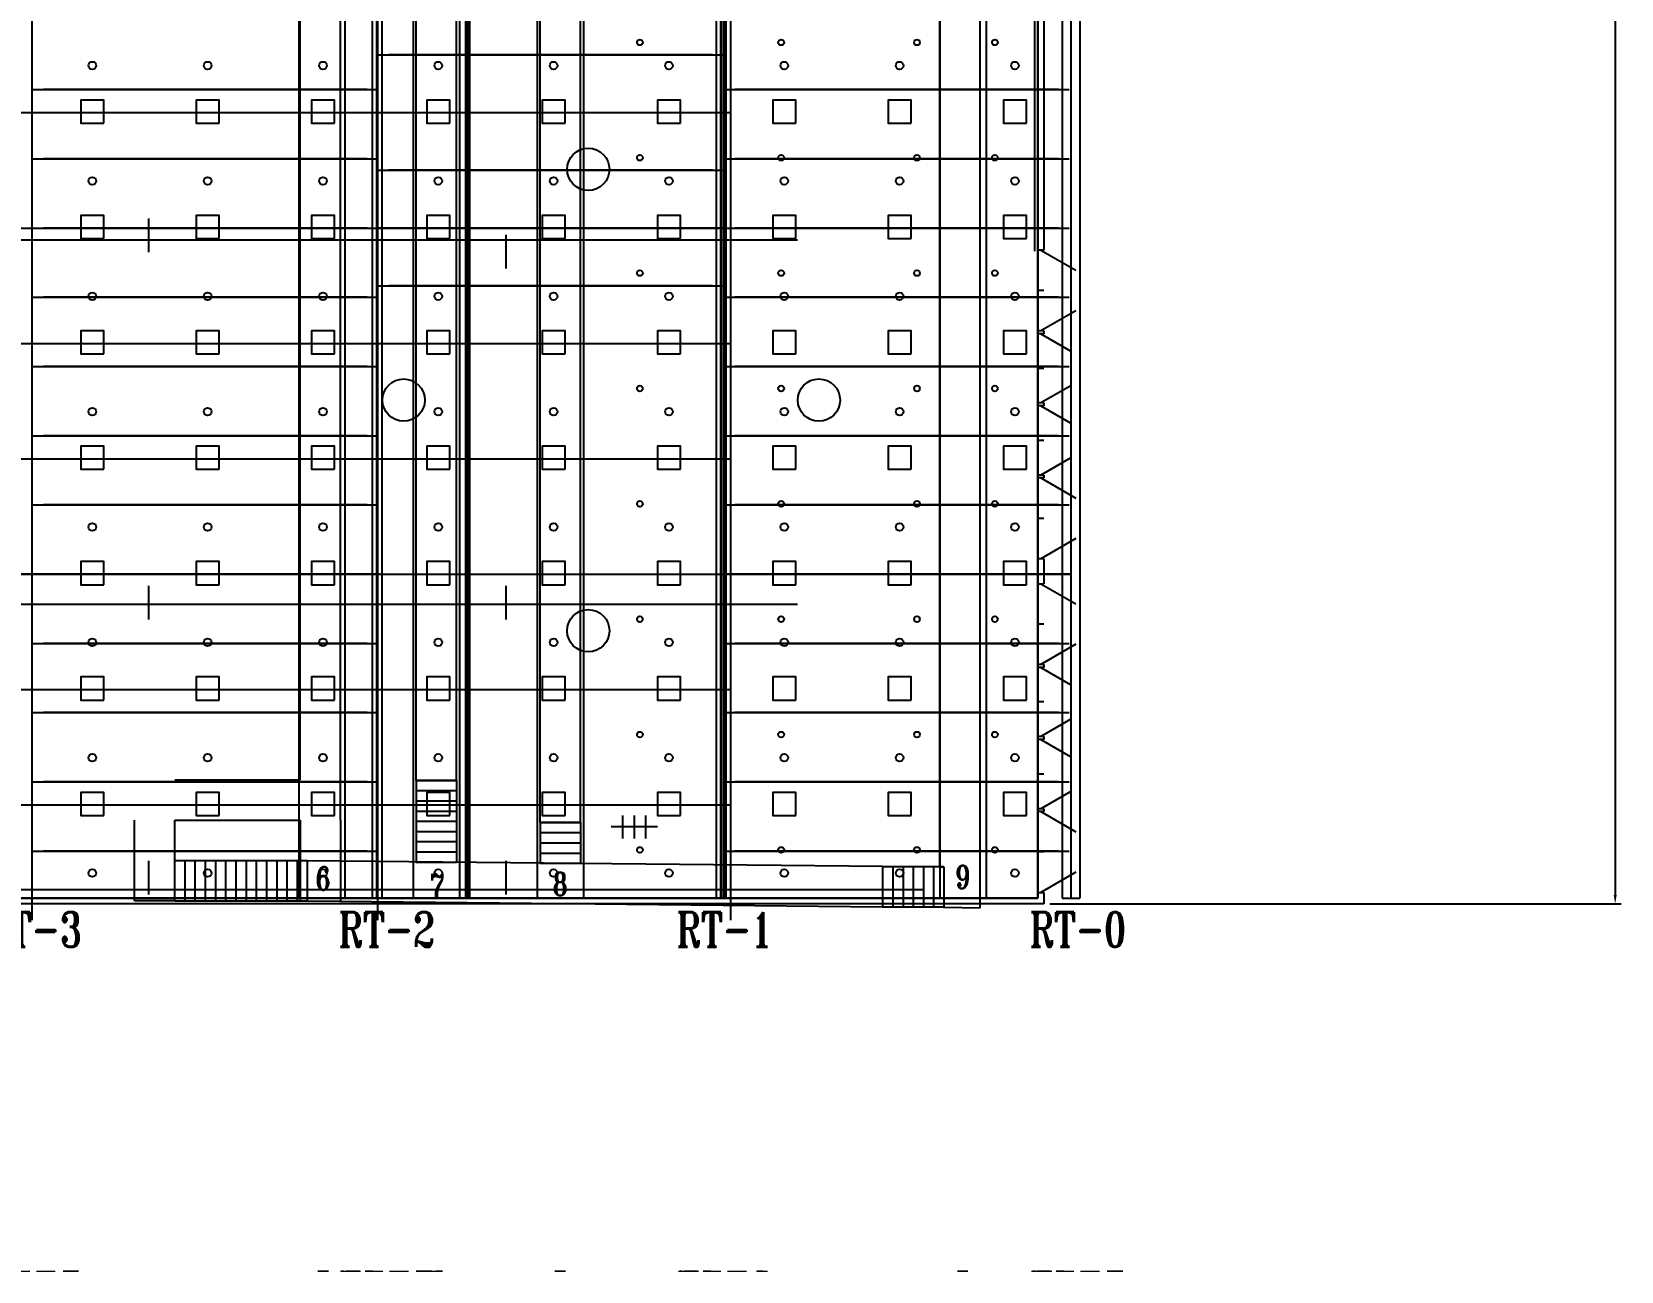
# Model space of a CAD drawing. Extents: x 1373 to 6011, y 746 to 4300.
# Drawn here: x 3821 to 5475, y 820 to 2109 of the extents above; entities that cross this region are included whole.
import ezdxf

# ---------------------------------------------------------------- set-up
doc = ezdxf.new("R2010")
doc.units = 0
doc.header["$LTSCALE"] = 192
doc.header["$MEASUREMENT"] = 0
doc.layers.get('0').update_dxf_attribs({"linetype": 'CONTINUOUS'})
for name, color, linetype in [('BEAMS', 3, 'CONTINUOUS'), ('CATWALK', 4, 'CONTINUOUS'), ('CEILING', 4, 'CONTINUOUS'), ('DIMENSIONS', 7, 'CONTINUOUS'), ('ELECTTRACKS', 6, 'CONTINUOUS'), ('FIXT-DWNLITE', 6, 'CONTINUOUS'), ('FIXT-HID', 5, 'CONTINUOUS'), ('FIXT-SPRINKLER', 4, 'CONTINUOUS'), ('FIXT-TRACK', 7, 'CONTINUOUS'), ('FIXT-VENT', 4, 'CONTINUOUS'), ('VENU-CW', 8, 'CONTINUOUS'), ('VENU-JOIST', 6, 'CONTINUOUS'), ('VENU-TEXT', 7, 'CONTINUOUS'), ('VENU-TRUSS', 2, 'CONTINUOUS'), ('VENU-TRUSS_P-POINTS', 9, 'CONTINUOUS')]:
    doc.layers.add(name, color=color, linetype=linetype)
doc.styles.add('ROMANT', font='romant', dxfattribs={"width": 0.75})

# ---------------------------------------------------------------- blocks, each defined once
blk = doc.blocks.new('JOIST')
at = {"layer": 'VENU-JOIST'}
for p, q in [((0.5, 0), (359.5, 0)), ((35.8, 0, -24), (324.2, 0, -24)), ((180, 0, -24), (180, 0))]:
    blk.add_line(p, q, dxfattribs=at)
at = {"layer": 'VENU-JOIST', "extrusion": (0, -1, 0)}
for points in [[(35.8, -24), (11.7, 0)], [(59.8, 0), (35.8, -24)], [(83.8, -24), (59.8, 0)], [(107.9, 0), (83.8, -24)], [(131.9, -24), (107.9, 0)], [(156, 0), (131.9, -24)], [(180, -24), (156, 0)], [(204, 0), (180, -24)], [(228.1, -24), (204, 0)], [(252.1, 0), (228.1, -24)], [(276.2, -24), (252.1, 0)], [(300.2, 0), (276.2, -24)], [(324.2, -24), (300.2, 0)], [(348.3, 0), (324.2, -24)]]:
    blk.add_lwpolyline(points, dxfattribs=at)

msp = doc.modelspace()

# ---------------------------------------------------------------- linework, layer by layer
for p, q in [((4874.2, 3328.2), (4874.2, 1882.2)), ((4868.2, 3322.2), (4868.2, 1882.2)), ((4874.2, 1882.2), (4868.2, 1882.2)), ((4871.2, 1882.2), (4907.6, 1861.2)), ((4874.2, 1840.2), (4868.2, 1840.2)), ((4907.6, 1819.2), (4871.2, 1798.2)), ((4868.2, 1795.2), (4868.2, 1798.2)), ((4874.2, 1798.2), (4868.2, 1798.2)), ((4874.2, 1798.2), (4868.2, 1798.2)), ((4874.2, 1795.2), (4868.2, 1795.2)), ((4871.2, 1795.2), (4902.4, 1777.2)), ((4874.2, 1798.2), (4874.2, 1795.2)), ((4874.2, 1759.2), (4868.2, 1759.2)), ((4902.4, 1741.2), (4871.2, 1723.2)), ((4868.2, 1720.2), (4868.2, 1723.2)), ((4874.2, 1723.2), (4868.2, 1723.2)), ((4874.2, 1723.2), (4868.2, 1723.2)), ((4874.2, 1720.2), (4868.2, 1720.2)), ((4871.2, 1720.2), (4902.4, 1702.2)), ((4874.2, 1723.2), (4874.2, 1720.2)), ((4874.2, 1684.2), (4868.2, 1684.2)), ((4902.4, 1666.2), (4871.2, 1648.2)), ((4874.2, 1648.2), (4868.2, 1648.2)), ((4874.2, 1648.2), (4868.2, 1648.2)), ((4868.2, 1645.2), (4868.2, 1648.2)), ((4874.2, 1645.2), (4868.2, 1645.2)), ((4871.2, 1645.2), (4907.6, 1624.2)), ((4874.2, 1648.2), (4874.2, 1645.2)), ((4874.2, 1603.2), (4868.2, 1603.2)), ((4907.6, 1582.2), (4871.2, 1561.2)), ((4868.2, 1561.2), (4868.2, 1535.2)), ((4874.2, 1561.2), (4868.2, 1561.2)), ((4874.2, 1561.2), (4874.2, 1535.2)), ((4868.2, 1535.2), (4874.2, 1535.2)), ((4871.2, 1535.2), (4907.6, 1514.2)), ((4874.2, 1493.2), (4868.2, 1493.2)), ((4907.6, 1472.2), (4871.2, 1451.2)), ((4874.2, 1451.2), (4868.2, 1451.2)), ((4874.2, 1451.2), (4868.2, 1451.2)), ((4868.2, 1448.2), (4868.2, 1451.2)), ((4874.2, 1448.2), (4868.2, 1448.2)), ((4871.2, 1448.2), (4902.4, 1430.2)), ((4874.2, 1451.2), (4874.2, 1448.2)), ((4874.2, 1412.2), (4868.2, 1412.2)), ((4902.4, 1394.2), (4871.2, 1376.2)), ((4874.2, 1376.2), (4868.2, 1376.2)), ((4874.2, 1376.2), (4868.2, 1376.2)), ((4868.2, 1373.2), (4868.2, 1376.2)), ((4874.2, 1373.2), (4868.2, 1373.2)), ((4871.2, 1373.2), (4902.4, 1355.2)), ((4874.2, 1376.2), (4874.2, 1373.2)), ((4874.2, 1337.2), (4868.2, 1337.2)), ((4902.4, 1319.2), (4871.2, 1301.2)), ((4868.2, 1298.2), (4868.2, 1301.2)), ((4874.2, 1301.2), (4868.2, 1301.2)), ((4874.2, 1301.2), (4868.2, 1301.2)), ((4874.2, 1298.2), (4868.2, 1298.2)), ((4871.2, 1298.2), (4907.6, 1277.2)), ((4874.2, 1301.2), (4874.2, 1298.2)), ((4874.2, 1256.2), (4868.2, 1256.2)), ((4907.6, 1235.2), (4871.2, 1214.2)), ((4868.2, 1208.2), (2534.2, 1208.2)), ((4868.2, 1214.2), (4868.2, 1208.2)), ((4868.2, 1214.2), (4874.2, 1214.2)), ((4868.2, 1214.2), (4868.2, 1208.2)), ((4874.2, 1214.2), (4874.2, 1202.2)), ((4874.2, 1202.2), (2551.2, 1202.2))]:
    msp.add_line(p, q)
at = {"layer": 'BEAMS'}
for p, q in [((4175.8, 1208.2, 492), (4175.8, 3322.2, 492)), ((4175.8, 1208.2, 506), (4175.8, 3322.2, 506)), ((4175.8, 1208.2, 493), (4175.8, 3322.2, 493)), ((4175.8, 1208.2, 505), (4175.8, 3322.2, 505)), ((4180.2, 1208.2, 505), (4180.2, 3322.2, 505)), ((4180.2, 1208.2, 493), (4180.2, 3322.2, 493)), ((4181.2, 1208.2, 493), (4181.2, 3322.2, 493)), ((4181.2, 1208.2, 505), (4181.2, 3322.2, 505)), ((4185.8, 1208.2, 492), (4185.8, 3322.2, 492)), ((4185.8, 1208.2, 493), (4185.8, 3322.2, 493)), ((4185.8, 1208.2, 506), (4185.8, 3322.2, 506)), ((4185.8, 1208.2, 505), (4185.8, 3322.2, 505)), ((4273, 1208.2, 487.7), (4273, 3322.2, 487.7)), ((4273, 1208.2, 501.7), (4273, 3322.2, 501.7)), ((4273, 1208.2, 488.7), (4273, 3322.2, 488.7)), ((4273, 1208.2, 500.7), (4273, 3322.2, 500.7)), ((4274.5, 1208.2, 500.7), (4274.5, 3322.2, 500.7)), ((4274.5, 1208.2, 488.7), (4274.5, 3322.2, 488.7)), ((4275.5, 1208.2, 488.7), (4275.5, 3322.2, 488.7)), ((4275.5, 1208.2, 500.7), (4275.5, 3322.2, 500.7)), ((4277, 1208.2, 487.7), (4277, 3322.2, 487.7)), ((4277, 1208.2, 488.7), (4277, 3322.2, 488.7)), ((4277, 1208.2, 501.7), (4277, 3322.2, 501.7)), ((4277, 1208.2, 500.7), (4277, 3322.2, 500.7)), ((4533.7, 1208.2, 503), (4533.7, 3322.2, 503)), ((4533.7, 1208.2, 517), (4533.7, 3322.2, 517)), ((4533.7, 1208.2, 504), (4533.7, 3322.2, 504)), ((4533.7, 1208.2, 516), (4533.7, 3322.2, 516)), ((4538.2, 1208.2, 516), (4538.2, 3322.2, 516)), ((4538.2, 1208.2, 504), (4538.2, 3322.2, 504)), ((4539.2, 1208.2, 516), (4539.2, 3322.2, 516)), ((4539.2, 1208.2, 504), (4539.2, 3322.2, 504)), ((4543.7, 1208.2, 503), (4543.7, 3322.2, 503)), ((4543.7, 1208.2, 517), (4543.7, 3322.2, 517)), ((4543.7, 1208.2, 504), (4543.7, 3322.2, 504)), ((4543.7, 1208.2, 516), (4543.7, 3322.2, 516))]:
    msp.add_line(p, q, dxfattribs=at)
at = {"layer": 'BEAMS', "extrusion": (0, -1, 0)}
for p, q in [((4277, 1208.2, 501.7), (4273, 1208.2, 501.7)), ((4273, 1208.2, 501.7), (4273, 1208.2, 500.7)), ((4273, 1208.2, 500.7), (4274.5, 1208.2, 500.7)), ((4274.5, 1208.2, 488.7), (4273, 1208.2, 488.7)), ((4273, 1208.2, 487.7), (4277, 1208.2, 487.7)), ((4273, 1208.2, 488.7), (4273, 1208.2, 487.7)), ((4274.5, 1208.2, 500.7), (4274.5, 1208.2, 488.7)), ((4275.5, 1208.2, 500.7), (4277, 1208.2, 500.7)), ((4277, 1208.2, 488.7), (4275.5, 1208.2, 488.7)), ((4275.5, 1208.2, 488.7), (4275.5, 1208.2, 500.7)), ((4277, 1208.2, 501.7), (4277, 1208.2, 500.7)), ((4277, 1208.2, 488.7), (4277, 1208.2, 487.7))]:
    msp.add_line(p, q, dxfattribs=at)
at = {"layer": 'BEAMS', "extrusion": (0, -1, 0), "elevation": -1208.2}
for points in [[(4181.2, 505), (4185.8, 505), (4185.8, 506), (4175.8, 506), (4175.8, 505), (4180.2, 505), (4180.2, 493), (4175.8, 493), (4175.8, 492), (4185.8, 492), (4185.8, 493), (4181.2, 493)], [(4539.2, 516), (4543.7, 516), (4543.7, 517), (4533.7, 517), (4533.7, 516), (4538.2, 516), (4538.2, 504), (4533.7, 504), (4533.7, 503), (4543.7, 503), (4543.7, 504), (4539.2, 504)]]:
    msp.add_lwpolyline(points, close=True, dxfattribs=at)
at = {"layer": 'CATWALK'}
for p, q in [((4221.2, 1330.7, 431), (4221.2, 3322.2, 431)), ((4263.2, 1330.7, 431), (4263.2, 3322.2, 431)), ((4350.2, 1286.9, 462), (4350.2, 3322.2, 462)), ((4392.2, 1286.9, 462), (4392.2, 3322.2, 462)), ((4766.2, 1240.7, 446), (4766.2, 3322.2, 446)), ((4808.2, 1198.2, 446), (4808.2, 3322.2, 446)), ((4100.6, 1331.3, 386), (4100.6, 3302, 386)), ((4142.6, 1289.3, 386), (4142.6, 3302, 386)), ((3970.1, 1331.3, 386), (4100.6, 1331.3, 386)), ((4221.2, 1330.7, 437), (4263.2, 1330.7, 437)), ((4221.2, 1330.7, 437), (4221.2, 1320.1, 437)), ((4263.2, 1330.7, 431), (4221.2, 1330.7, 431)), ((4221.2, 1330.7, 437), (4221.2, 1330.7, 431)), ((4263.2, 1330.7, 437), (4263.2, 1320.1, 437)), ((4263.2, 1330.7, 437), (4263.2, 1330.7, 431)), ((4221.2, 1320.1, 445.5), (4263.2, 1320.1, 445.5)), ((4221.2, 1320.1, 445.5), (4221.2, 1309.5, 445.5)), ((4221.2, 1320.1, 437), (4221.2, 1320.1, 445.5)), ((4221.2, 1320.1, 437), (4263.2, 1320.1, 437)), ((4221.2, 1309.5, 445.5), (4263.2, 1309.5, 445.5)), ((4221.2, 1309.5, 445.5), (4221.2, 1309.5, 454)), ((4221.2, 1309.5, 454), (4221.2, 1298.8, 454)), ((4221.2, 1309.5, 454), (4263.2, 1309.5, 454)), ((4263.2, 1320.1, 437), (4263.2, 1320.1, 445.5)), ((4263.2, 1320.1, 445.5), (4263.2, 1309.5, 445.5)), ((4263.2, 1309.5, 445.5), (4263.2, 1309.5, 454)), ((4263.2, 1309.5, 454), (4263.2, 1298.8, 454)), ((4221.2, 1298.8, 454), (4263.2, 1298.8, 454)), ((4221.2, 1298.8, 454), (4263.2, 1298.8, 454)), ((4221.2, 1298.8, 462.5), (4263.2, 1298.8, 462.5)), ((4221.2, 1298.8, 462.5), (4221.2, 1288.2, 462.5)), ((4221.2, 1298.8, 454), (4221.2, 1298.8, 462.5)), ((4263.2, 1298.8, 454), (4263.2, 1298.8, 462.5)), ((4263.2, 1298.8, 462.5), (4263.2, 1288.2, 462.5)), ((3928.1, 1205.2, 386), (3928.1, 1289.2, 386)), ((3970.1, 1247.3, 386), (3970.1, 1289.3, 386)), ((3970.1, 1289.3, 386), (4100.6, 1289.3, 386)), ((4100.6, 1289.3, 386), (4100.6, 1205.3, 386)), ((4142.6, 1289.3, 386), (4142.6, 1205.3, 386)), ((4221.2, 1288.2, 462.5), (4263.2, 1288.2, 462.5)), ((4221.2, 1288.2, 462.5), (4263.2, 1288.2, 462.5)), ((4221.2, 1288.2, 471), (4263.2, 1288.2, 471)), ((4221.2, 1288.2, 471), (4221.2, 1277.6, 471)), ((4221.2, 1288.2, 462.5), (4221.2, 1288.2, 471)), ((4221.2, 1277.6, 471), (4263.2, 1277.6, 471)), ((4221.2, 1277.6, 471), (4263.2, 1277.6, 471)), ((4221.2, 1277.6, 479.5), (4263.2, 1277.6, 479.5)), ((4221.2, 1277.6, 479.5), (4221.2, 1267, 479.5)), ((4221.2, 1277.6, 471), (4221.2, 1277.6, 479.5)), ((4263.2, 1288.2, 462.5), (4263.2, 1288.2, 471)), ((4263.2, 1288.2, 471), (4263.2, 1277.6, 471)), ((4263.2, 1277.6, 471), (4263.2, 1277.6, 479.5)), ((4263.2, 1277.6, 479.5), (4263.2, 1267, 479.5)), ((4350.2, 1286.9, 471), (4350.2, 1276.3, 471)), ((4350.2, 1286.9, 471), (4392.2, 1286.9, 471)), ((4392.2, 1286.9, 462), (4350.2, 1286.9, 462)), ((4350.2, 1286.9, 471), (4350.2, 1286.9, 462)), ((4350.2, 1276.3, 471), (4350.2, 1276.3, 479.5)), ((4350.2, 1276.3, 479.5), (4350.2, 1265.7, 479.5)), ((4350.2, 1276.3, 479.5), (4392.2, 1276.3, 479.5)), ((4350.2, 1276.3, 471), (4392.2, 1276.3, 471)), ((4350.2, 1276.3, 471), (4392.2, 1276.3, 471)), ((4392.2, 1286.9, 471), (4392.2, 1276.3, 471)), ((4392.2, 1286.9, 471), (4392.2, 1286.9, 462)), ((4392.2, 1276.3, 479.5), (4392.2, 1265.7, 479.5)), ((4392.2, 1276.3, 471), (4392.2, 1276.3, 479.5)), ((4221.2, 1267, 479.5), (4263.2, 1267, 479.5)), ((4221.2, 1267, 479.5), (4263.2, 1267, 479.5)), ((4221.2, 1267, 488), (4263.2, 1267, 488)), ((4221.2, 1267, 488), (4221.2, 1256.3, 488)), ((4221.2, 1267, 479.5), (4221.2, 1267, 488)), ((4263.2, 1267, 479.5), (4263.2, 1267, 488)), ((4263.2, 1267, 488), (4263.2, 1256.3, 488)), ((4350.2, 1265.7, 479.5), (4350.2, 1265.7, 488)), ((4350.2, 1265.7, 488), (4350.2, 1255, 488)), ((4350.2, 1265.7, 488), (4392.2, 1265.7, 488)), ((4350.2, 1265.7, 479.5), (4392.2, 1265.7, 479.5)), ((4350.2, 1265.7, 479.5), (4392.2, 1265.7, 479.5)), ((4392.2, 1265.7, 488), (4392.2, 1255, 488)), ((4392.2, 1265.7, 479.5), (4392.2, 1265.7, 488)), ((3970.1, 1247.3, 394.5), (3980.8, 1247.3, 394.5)), ((3970.1, 1247.3, 386), (3970.1, 1247.3, 394.5)), ((3970.1, 1205.2, 394.5), (3970.1, 1247.3, 394.5)), ((3970.1, 1205.2, 386), (3970.1, 1247.3, 386)), ((3980.8, 1247.3, 403), (3991.4, 1247.3, 403)), ((3980.8, 1247.3, 394.5), (3980.8, 1247.3, 403)), ((3980.8, 1205.2, 403), (3980.8, 1247.3, 403)), ((3980.8, 1205.2, 394.5), (3980.8, 1247.3, 394.5)), ((3991.4, 1205.2, 403), (3991.4, 1247.3, 403)), ((3991.4, 1205.2, 411.5), (3991.4, 1247.3, 411.5)), ((3991.4, 1247.3, 403), (3991.4, 1247.3, 411.5)), ((3991.4, 1247.3, 411.5), (4002, 1247.3, 411.5)), ((4002, 1205.2, 411.5), (4002, 1247.3, 411.5)), ((4002, 1205.2, 420), (4002, 1247.3, 420)), ((4002, 1247.3, 411.5), (4002, 1247.3, 420)), ((4002, 1247.3, 420), (4012.6, 1247.3, 420)), ((4012.6, 1205.2, 420), (4012.6, 1247.3, 420)), ((4012.6, 1205.2, 428.5), (4012.6, 1247.3, 428.5)), ((4012.6, 1247.3, 420), (4012.6, 1247.3, 428.5)), ((4012.6, 1247.3, 428.5), (4023.2, 1247.3, 428.5)), ((4023.2, 1205.2, 428.5), (4023.2, 1247.3, 428.5)), ((4023.2, 1205.2, 437), (4023.2, 1247.3, 437)), ((4023.2, 1247.3, 428.5), (4023.2, 1247.3, 437)), ((4023.2, 1247.3, 437), (4033.9, 1247.3, 437)), ((4033.9, 1205.2, 437), (4033.9, 1247.3, 437)), ((4033.9, 1205.2, 445.5), (4033.9, 1247.3, 445.5)), ((4033.9, 1247.3, 437), (4033.9, 1247.3, 445.5)), ((4033.9, 1247.3, 445.5), (4044.5, 1247.3, 445.5)), ((4044.5, 1205.2, 454), (4044.5, 1247.3, 454)), ((4044.5, 1247.3, 454), (4055.1, 1247.3, 454)), ((4044.5, 1247.3, 445.5), (4044.5, 1247.3, 454)), ((4044.5, 1205.2, 445.5), (4044.5, 1247.3, 445.5)), ((4055.1, 1247.3, 462.5), (4065.8, 1247.3, 462.5)), ((4055.1, 1205.2, 462.5), (4055.1, 1247.3, 462.5)), ((4055.1, 1247.3, 454), (4055.1, 1247.3, 462.5)), ((4055.1, 1205.2, 454), (4055.1, 1247.3, 454)), ((4055.1, 1205.2, 454), (4055.1, 1247.3, 454)), ((4065.8, 1247.3, 471), (4076.4, 1247.3, 471)), ((4065.8, 1205.2, 471), (4065.8, 1247.3, 471)), ((4065.8, 1247.3, 462.5), (4065.8, 1247.3, 471)), ((4065.8, 1205.2, 462.5), (4065.8, 1247.3, 462.5)), ((4065.8, 1205.2, 462.5), (4065.8, 1247.3, 462.5)), ((4076.4, 1247.3, 479.5), (4087, 1247.3, 479.5)), ((4076.4, 1205.2, 479.5), (4076.4, 1247.3, 479.5)), ((4076.4, 1247.3, 471), (4076.4, 1247.3, 479.5)), ((4076.4, 1205.2, 471), (4076.4, 1247.3, 471)), ((4076.4, 1205.2, 471), (4076.4, 1247.3, 471)), ((4087, 1247.3, 488), (4097.6, 1247.3, 488)), ((4087, 1205.2, 488), (4087, 1247.3, 488)), ((4087, 1247.3, 479.5), (4087, 1247.3, 488)), ((4087, 1205.2, 479.5), (4087, 1247.3, 479.5)), ((4087, 1205.2, 479.5), (4087, 1247.3, 479.5)), ((4097.6, 1247.3, 496.5), (4108.2, 1247.3, 496.5)), ((4097.6, 1205.2, 496.5), (4097.6, 1247.3, 496.5)), ((4097.6, 1247.3, 488), (4097.6, 1247.3, 496.5)), ((4097.6, 1205.2, 488), (4097.6, 1247.3, 488)), ((4097.6, 1205.2, 488), (4097.6, 1247.3, 488)), ((4108.2, 1205.2, 505), (4108.2, 1247.3, 505)), ((4108.2, 1247.3, 505), (4706.5, 1241.3, 505)), ((4108.2, 1247.3, 496.5), (4108.2, 1247.3, 505)), ((4108.2, 1205.2, 496.5), (4108.2, 1247.3, 496.5)), ((4220.7, 1245.7, 505), (4263.2, 1245.7, 505)), ((4221.2, 1256.3, 488), (4263.2, 1256.3, 488)), ((4221.2, 1256.3, 488), (4263.2, 1256.3, 488)), ((4221.2, 1256.3, 496.5), (4263.2, 1256.3, 496.5)), ((4221.2, 1256.3, 496.5), (4221.2, 1245.7, 496.5)), ((4221.2, 1256.3, 488), (4221.2, 1256.3, 496.5)), ((4221.2, 1245.7, 496.5), (4263.2, 1245.7, 496.5)), ((4221.2, 1245.7, 496.5), (4221.2, 1245.7, 505)), ((4263.2, 1256.3, 488), (4263.2, 1256.3, 496.5)), ((4263.2, 1256.3, 496.5), (4263.2, 1245.7, 496.5)), ((4263.2, 1245.7, 496.5), (4263.2, 1245.7, 505)), ((4349.7, 1244.4, 505), (4392.2, 1244.4, 505)), ((4350.2, 1255, 488), (4350.2, 1255, 496.5)), ((4350.2, 1255, 496.5), (4350.2, 1244.4, 496.5)), ((4350.2, 1255, 496.5), (4392.2, 1255, 496.5)), ((4350.2, 1255, 488), (4392.2, 1255, 488)), ((4350.2, 1255, 488), (4392.2, 1255, 488)), ((4350.2, 1244.4, 496.5), (4350.2, 1244.4, 505)), ((4350.2, 1244.4, 496.5), (4392.2, 1244.4, 496.5)), ((4392.2, 1255, 496.5), (4392.2, 1244.4, 496.5)), ((4392.2, 1255, 488), (4392.2, 1255, 496.5)), ((4392.2, 1244.4, 496.5), (4392.2, 1244.4, 505)), ((4706.5, 1241.3, 505.5), (4706.5, 1198.7, 505.5)), ((4706.5, 1240.7, 497), (4706.5, 1198.7, 497)), ((4717.1, 1240.7, 497), (4706.5, 1240.7, 497)), ((4706.5, 1240.7, 497), (4706.5, 1240.7, 505.5)), ((4717.1, 1240.7, 488.5), (4717.1, 1198.7, 488.5)), ((4727.8, 1240.7, 488.5), (4717.1, 1240.7, 488.5)), ((4717.1, 1240.7, 488.5), (4717.1, 1198.7, 488.5)), ((4717.1, 1240.7, 497), (4717.1, 1198.7, 497)), ((4717.1, 1240.7, 488.5), (4717.1, 1240.7, 497)), ((4727.8, 1240.7, 480), (4727.8, 1198.7, 480)), ((4738.4, 1240.7, 480), (4727.8, 1240.7, 480)), ((4727.8, 1240.7, 480), (4727.8, 1198.7, 480)), ((4727.8, 1240.7, 488.5), (4727.8, 1198.7, 488.5)), ((4727.8, 1240.7, 480), (4727.8, 1240.7, 488.5)), ((4738.4, 1240.7, 471.5), (4738.4, 1198.7, 471.5)), ((4749, 1240.7, 471.5), (4738.4, 1240.7, 471.5)), ((4738.4, 1240.7, 471.5), (4738.4, 1198.7, 471.5)), ((4738.4, 1240.7, 480), (4738.4, 1198.7, 480)), ((4738.4, 1240.7, 471.5), (4738.4, 1240.7, 480)), ((4749, 1240.7, 463), (4749, 1198.7, 463)), ((4759.6, 1240.7, 463), (4749, 1240.7, 463)), ((4749, 1240.7, 463), (4749, 1198.7, 463)), ((4749, 1240.7, 471.5), (4749, 1198.7, 471.5)), ((4749, 1240.7, 463), (4749, 1240.7, 471.5)), ((4770.2, 1240.7, 454.5), (4759.6, 1240.7, 454.5)), ((4759.6, 1240.7, 454.5), (4759.6, 1198.7, 454.5)), ((4759.6, 1240.7, 454.5), (4759.6, 1198.7, 454.5)), ((4759.6, 1240.7, 463), (4759.6, 1198.7, 463)), ((4759.6, 1240.7, 454.5), (4759.6, 1240.7, 463)), ((4766.2, 1240.7, 446), (4770.2, 1240.7, 446)), ((4770.2, 1240.7, 446), (4770.2, 1198.7, 446)), ((4770.2, 1240.7, 446), (4770.2, 1240.7, 454.5)), ((4770.2, 1240.7, 454.5), (4770.2, 1198.7, 454.5)), ((3970.1, 1205.2, 386), (3928.1, 1205.2, 386)), ((3970.1, 1205.2, 394.5), (3980.8, 1205.2, 394.5)), ((3970.1, 1205.2, 386), (3970.1, 1205.2, 394.5)), ((3980.8, 1205.2, 403), (3991.4, 1205.2, 403)), ((3980.8, 1205.2, 394.5), (3980.8, 1205.2, 403)), ((3991.4, 1205.2, 411.5), (4002, 1205.2, 411.5)), ((3991.4, 1205.2, 403), (3991.4, 1205.2, 411.5)), ((4002, 1205.2, 420), (4012.6, 1205.2, 420)), ((4002, 1205.2, 411.5), (4002, 1205.2, 420)), ((4012.6, 1205.2, 428.5), (4023.2, 1205.2, 428.5)), ((4012.6, 1205.2, 420), (4012.6, 1205.2, 428.5)), ((4023.2, 1205.2, 437), (4033.9, 1205.2, 437)), ((4023.2, 1205.2, 428.5), (4023.2, 1205.2, 437)), ((4033.9, 1205.2, 445.5), (4044.5, 1205.2, 445.5)), ((4033.9, 1205.2, 437), (4033.9, 1205.2, 445.5)), ((4044.5, 1205.2, 454), (4055.1, 1205.2, 454)), ((4044.5, 1205.2, 445.5), (4044.5, 1205.2, 454)), ((4055.1, 1205.2, 454), (4055.1, 1205.2, 462.5)), ((4055.1, 1205.2, 462.5), (4065.8, 1205.2, 462.5)), ((4065.8, 1205.2, 462.5), (4065.8, 1205.2, 471)), ((4065.8, 1205.2, 471), (4076.4, 1205.2, 471)), ((4076.4, 1205.2, 471), (4076.4, 1205.2, 479.5)), ((4076.4, 1205.2, 479.5), (4087, 1205.2, 479.5)), ((4087, 1205.2, 479.5), (4087, 1205.2, 488)), ((4087, 1205.2, 488), (4097.6, 1205.2, 488)), ((4097.6, 1205.2, 488), (4097.6, 1205.2, 496.5)), ((4097.6, 1205.2, 496.5), (4108.2, 1205.2, 496.5)), ((4108.2, 1205.2, 505), (4706.5, 1199.3, 505)), ((4108.2, 1205.2, 496.5), (4108.2, 1205.2, 505)), ((4717.1, 1198.7, 497), (4706.5, 1198.7, 497)), ((4706.5, 1198.7, 497), (4706.5, 1198.7, 505.5)), ((4727.8, 1198.7, 488.5), (4717.1, 1198.7, 488.5)), ((4717.1, 1198.7, 488.5), (4717.1, 1198.7, 497)), ((4738.4, 1198.7, 480), (4727.8, 1198.7, 480)), ((4727.8, 1198.7, 480), (4727.8, 1198.7, 488.5)), ((4749, 1198.7, 471.5), (4738.4, 1198.7, 471.5)), ((4738.4, 1198.7, 471.5), (4738.4, 1198.7, 480)), ((4759.6, 1198.7, 463), (4749, 1198.7, 463)), ((4749, 1198.7, 463), (4749, 1198.7, 471.5)), ((4770.2, 1198.7, 454.5), (4759.6, 1198.7, 454.5)), ((4759.6, 1198.7, 454.5), (4759.6, 1198.7, 463)), ((4770.2, 1198.7, 446), (4808.2, 1198.2, 446)), ((4770.2, 1198.7, 446), (4770.2, 1198.7, 454.5))]:
    msp.add_line(p, q, dxfattribs=at)
at = {"layer": 'CEILING'}
for p, q in [((4868.2, 1208.2, 300), (4868.2, 3322.2, 300)), ((4868.2, 1208.2, 300), (4868.2, 3322.2, 300)), ((4868.2, 1208.2, 300), (4868.2, 3322.2, 300)), ((4868.2, 1208.2, 300), (4868.2, 3322.2, 300)), ((4868.2, 1208.2, 299), (4868.2, 3322.2, 299)), ((1812.2, 1208.2, 299), (4868.2, 1208.2, 299))]:
    msp.add_line(p, q, dxfattribs=at)
at = {"layer": 'DIMENSIONS'}
for p, q in [((5468.8, 3318.9), (5468.8, 1211.6)), ((4880.5, 1202.2), (5475, 1202.2))]:
    msp.add_line(p, q, dxfattribs=at)
msp.add_solid([(5467.2, 1211.6), (5470.3, 1211.6), (5468.8, 1202.2)], dxfattribs=at)
at = {"layer": 'ELECTTRACKS'}
for p, q in [((4864.7, 3240, 300), (4864.7, 1881, 300)), ((3943, 1880, 300), (3943, 1915, 300)), ((4315, 1863, 300), (4315, 1898, 300)), ((3943, 1498, 300), (3943, 1533, 300)), ((4315, 1498, 300), (4315, 1533, 300)), ((3943, 1212, 300), (3943, 1247, 300)), ((4315, 1212, 300), (4315, 1247, 300))]:
    msp.add_line(p, q, dxfattribs=at)
at = {"layer": 'FIXT-DWNLITE'}
for centre in [(3884.2, 2074.2, 300), (4004.2, 2074.2, 300), (4124.2, 2074.2, 300), (4244.2, 2074.2, 300), (4364.2, 2074.2, 300), (4484.2, 2074.2, 300), (4604.2, 2074.2, 300), (4724.2, 2074.2, 300), (4844.2, 2074.2, 300), (3884.2, 1954.2, 300), (4004.2, 1954.2, 300), (4124.2, 1954.2, 300), (4244.2, 1954.2, 300), (4364.2, 1954.2, 300), (4484.2, 1954.2, 300), (4604.2, 1954.2, 300), (4724.2, 1954.2, 300), (4844.2, 1954.2, 300), (3884.2, 1834.2, 300), (4004.2, 1834.2, 300), (4124.2, 1834.2, 300), (4244.2, 1834.2, 300), (4364.2, 1834.2, 300), (4484.2, 1834.2, 300), (4604.2, 1834.2, 300), (4724.2, 1834.2, 300), (4844.2, 1834.2, 300), (3884.2, 1714.2, 300), (4004.2, 1714.2, 300), (4124.2, 1714.2, 300), (4244.2, 1714.2, 300), (4364.2, 1714.2, 300), (4484.2, 1714.2, 300), (4604.2, 1714.2, 300), (4724.2, 1714.2, 300), (4844.2, 1714.2, 300), (3884.2, 1594.2, 300), (4004.2, 1594.2, 300), (4124.2, 1594.2, 300), (4244.2, 1594.2, 300), (4364.2, 1594.2, 300), (4484.2, 1594.2, 300), (4604.2, 1594.2, 300), (4724.2, 1594.2, 300), (4844.2, 1594.2, 300), (3884.2, 1474.2, 300), (4004.2, 1474.2, 300), (4124.2, 1474.2, 300), (4244.2, 1474.2, 300), (4364.2, 1474.2, 300), (4484.2, 1474.2, 300), (4604.2, 1474.2, 300), (4724.2, 1474.2, 300), (4844.2, 1474.2, 300), (3884.2, 1354.2, 300), (4004.2, 1354.2, 300), (4124.2, 1354.2, 300), (4244.2, 1354.2, 300), (4364.2, 1354.2, 300), (4484.2, 1354.2, 300), (4604.2, 1354.2, 300), (4724.2, 1354.2, 300), (4844.2, 1354.2, 300), (4844.2, 1354.2, 300), (3884.2, 1234.2, 300), (4004.2, 1234.2, 300), (4124.2, 1234.2, 300), (4244.2, 1234.2, 300), (4364.2, 1234.2, 300), (4484.2, 1234.2, 300), (4604.2, 1234.2, 300), (4724.2, 1234.2, 300), (4844.2, 1234.2, 300), (4844.2, 1234.2, 300)]:
    msp.add_circle(centre, 4, dxfattribs=at)
at = {"layer": 'FIXT-HID', "elevation": 300}
for points in [[(3896.2, 2014.2), (3896.2, 2038.2), (3896.2, 2038.2), (3896.2, 2038.2), (3872.2, 2038.2), (3872.2, 2014.2)], [(3896.2, 2014.2), (3896.2, 2038.2), (3896.2, 2038.2), (3896.2, 2038.2), (3872.2, 2038.2), (3872.2, 2014.2)], [(4016.2, 2014.2), (4016.2, 2038.2), (4016.2, 2038.2), (4016.2, 2038.2), (3992.2, 2038.2), (3992.2, 2014.2)], [(4016.2, 2014.2), (4016.2, 2038.2), (4016.2, 2038.2), (4016.2, 2038.2), (3992.2, 2038.2), (3992.2, 2014.2)], [(4136.2, 2014.2), (4136.2, 2038.2), (4136.2, 2038.2), (4136.2, 2038.2), (4112.2, 2038.2), (4112.2, 2014.2)], [(4136.2, 2014.2), (4136.2, 2038.2), (4136.2, 2038.2), (4136.2, 2038.2), (4112.2, 2038.2), (4112.2, 2014.2)], [(4256.2, 2014.2), (4256.2, 2038.2), (4256.2, 2038.2), (4256.2, 2038.2), (4232.2, 2038.2), (4232.2, 2014.2)], [(4256.2, 2014.2), (4256.2, 2038.2), (4256.2, 2038.2), (4256.2, 2038.2), (4232.2, 2038.2), (4232.2, 2014.2)], [(4376.2, 2014.2), (4376.2, 2038.2), (4376.2, 2038.2), (4376.2, 2038.2), (4352.2, 2038.2), (4352.2, 2014.2)], [(4376.2, 2014.2), (4376.2, 2038.2), (4376.2, 2038.2), (4376.2, 2038.2), (4352.2, 2038.2), (4352.2, 2014.2)], [(4496.2, 2014.2), (4496.2, 2038.2), (4496.2, 2038.2), (4496.2, 2038.2), (4472.2, 2038.2), (4472.2, 2014.2)], [(4496.2, 2014.2), (4496.2, 2038.2), (4496.2, 2038.2), (4496.2, 2038.2), (4472.2, 2038.2), (4472.2, 2014.2)], [(4616.2, 2014.2), (4616.2, 2038.2), (4616.2, 2038.2), (4616.2, 2038.2), (4592.2, 2038.2), (4592.2, 2014.2)], [(4616.2, 2014.2), (4616.2, 2038.2), (4616.2, 2038.2), (4616.2, 2038.2), (4592.2, 2038.2), (4592.2, 2014.2)], [(4736.2, 2014.2), (4736.2, 2038.2), (4736.2, 2038.2), (4736.2, 2038.2), (4712.2, 2038.2), (4712.2, 2014.2)], [(4736.2, 2014.2), (4736.2, 2038.2), (4736.2, 2038.2), (4736.2, 2038.2), (4712.2, 2038.2), (4712.2, 2014.2)], [(4856.2, 2014.2), (4856.2, 2038.2), (4856.2, 2038.2), (4856.2, 2038.2), (4832.2, 2038.2), (4832.2, 2014.2)], [(4856.2, 2014.2), (4856.2, 2038.2), (4856.2, 2038.2), (4856.2, 2038.2), (4832.2, 2038.2), (4832.2, 2014.2)], [(3896.2, 1894.2), (3896.2, 1918.2), (3896.2, 1918.2), (3896.2, 1918.2), (3872.2, 1918.2), (3872.2, 1894.2)], [(3896.2, 1894.2), (3896.2, 1918.2), (3896.2, 1918.2), (3896.2, 1918.2), (3872.2, 1918.2), (3872.2, 1894.2)], [(4016.2, 1894.2), (4016.2, 1918.2), (4016.2, 1918.2), (4016.2, 1918.2), (3992.2, 1918.2), (3992.2, 1894.2)], [(4016.2, 1894.2), (4016.2, 1918.2), (4016.2, 1918.2), (4016.2, 1918.2), (3992.2, 1918.2), (3992.2, 1894.2)], [(4136.2, 1894.2), (4136.2, 1918.2), (4136.2, 1918.2), (4136.2, 1918.2), (4112.2, 1918.2), (4112.2, 1894.2)], [(4136.2, 1894.2), (4136.2, 1918.2), (4136.2, 1918.2), (4136.2, 1918.2), (4112.2, 1918.2), (4112.2, 1894.2)], [(4256.2, 1894.2), (4256.2, 1918.2), (4256.2, 1918.2), (4256.2, 1918.2), (4232.2, 1918.2), (4232.2, 1894.2)], [(4256.2, 1894.2), (4256.2, 1918.2), (4256.2, 1918.2), (4256.2, 1918.2), (4232.2, 1918.2), (4232.2, 1894.2)], [(4376.2, 1894.2), (4376.2, 1918.2), (4376.2, 1918.2), (4376.2, 1918.2), (4352.2, 1918.2), (4352.2, 1894.2)], [(4376.2, 1894.2), (4376.2, 1918.2), (4376.2, 1918.2), (4376.2, 1918.2), (4352.2, 1918.2), (4352.2, 1894.2)], [(4496.2, 1894.2), (4496.2, 1918.2), (4496.2, 1918.2), (4496.2, 1918.2), (4472.2, 1918.2), (4472.2, 1894.2)], [(4496.2, 1894.2), (4496.2, 1918.2), (4496.2, 1918.2), (4496.2, 1918.2), (4472.2, 1918.2), (4472.2, 1894.2)], [(4616.2, 1894.2), (4616.2, 1918.2), (4616.2, 1918.2), (4616.2, 1918.2), (4592.2, 1918.2), (4592.2, 1894.2)], [(4616.2, 1894.2), (4616.2, 1918.2), (4616.2, 1918.2), (4616.2, 1918.2), (4592.2, 1918.2), (4592.2, 1894.2)], [(4736.2, 1894.2), (4736.2, 1918.2), (4736.2, 1918.2), (4736.2, 1918.2), (4712.2, 1918.2), (4712.2, 1894.2)], [(4736.2, 1894.2), (4736.2, 1918.2), (4736.2, 1918.2), (4736.2, 1918.2), (4712.2, 1918.2), (4712.2, 1894.2)], [(4856.2, 1894.2), (4856.2, 1918.2), (4856.2, 1918.2), (4856.2, 1918.2), (4832.2, 1918.2), (4832.2, 1894.2)], [(4856.2, 1894.2), (4856.2, 1918.2), (4856.2, 1918.2), (4856.2, 1918.2), (4832.2, 1918.2), (4832.2, 1894.2)], [(3896.2, 1774.2), (3896.2, 1798.2), (3896.2, 1798.2), (3896.2, 1798.2), (3872.2, 1798.2), (3872.2, 1774.2)], [(4016.2, 1774.2), (4016.2, 1798.2), (4016.2, 1798.2), (4016.2, 1798.2), (3992.2, 1798.2), (3992.2, 1774.2)], [(4136.2, 1774.2), (4136.2, 1798.2), (4136.2, 1798.2), (4136.2, 1798.2), (4112.2, 1798.2), (4112.2, 1774.2)], [(4256.2, 1774.2), (4256.2, 1798.2), (4256.2, 1798.2), (4256.2, 1798.2), (4232.2, 1798.2), (4232.2, 1774.2)], [(4376.2, 1774.2), (4376.2, 1798.2), (4376.2, 1798.2), (4376.2, 1798.2), (4352.2, 1798.2), (4352.2, 1774.2)], [(4496.2, 1774.2), (4496.2, 1798.2), (4496.2, 1798.2), (4496.2, 1798.2), (4472.2, 1798.2), (4472.2, 1774.2)], [(4616.2, 1774.2), (4616.2, 1798.2), (4616.2, 1798.2), (4616.2, 1798.2), (4592.2, 1798.2), (4592.2, 1774.2)], [(4736.2, 1774.2), (4736.2, 1798.2), (4736.2, 1798.2), (4736.2, 1798.2), (4712.2, 1798.2), (4712.2, 1774.2)], [(4856.2, 1774.2), (4856.2, 1798.2), (4856.2, 1798.2), (4856.2, 1798.2), (4832.2, 1798.2), (4832.2, 1774.2)], [(3896.2, 1654.2), (3896.2, 1678.2), (3896.2, 1678.2), (3896.2, 1678.2), (3872.2, 1678.2), (3872.2, 1654.2)], [(4016.2, 1654.2), (4016.2, 1678.2), (4016.2, 1678.2), (4016.2, 1678.2), (3992.2, 1678.2), (3992.2, 1654.2)], [(4136.2, 1654.2), (4136.2, 1678.2), (4136.2, 1678.2), (4136.2, 1678.2), (4112.2, 1678.2), (4112.2, 1654.2)], [(4256.2, 1654.2), (4256.2, 1678.2), (4256.2, 1678.2), (4256.2, 1678.2), (4232.2, 1678.2), (4232.2, 1654.2)], [(4376.2, 1654.2), (4376.2, 1678.2), (4376.2, 1678.2), (4376.2, 1678.2), (4352.2, 1678.2), (4352.2, 1654.2)], [(4496.2, 1654.2), (4496.2, 1678.2), (4496.2, 1678.2), (4496.2, 1678.2), (4472.2, 1678.2), (4472.2, 1654.2)], [(4616.2, 1654.2), (4616.2, 1678.2), (4616.2, 1678.2), (4616.2, 1678.2), (4592.2, 1678.2), (4592.2, 1654.2)], [(4736.2, 1654.2), (4736.2, 1678.2), (4736.2, 1678.2), (4736.2, 1678.2), (4712.2, 1678.2), (4712.2, 1654.2)], [(4856.2, 1654.2), (4856.2, 1678.2), (4856.2, 1678.2), (4856.2, 1678.2), (4832.2, 1678.2), (4832.2, 1654.2)], [(3896.2, 1534.2), (3896.2, 1558.2), (3896.2, 1558.2), (3896.2, 1558.2), (3872.2, 1558.2), (3872.2, 1534.2)], [(4016.2, 1534.2), (4016.2, 1558.2), (4016.2, 1558.2), (4016.2, 1558.2), (3992.2, 1558.2), (3992.2, 1534.2)], [(4136.2, 1534.2), (4136.2, 1558.2), (4136.2, 1558.2), (4136.2, 1558.2), (4112.2, 1558.2), (4112.2, 1534.2)], [(4256.2, 1534.2), (4256.2, 1558.2), (4256.2, 1558.2), (4256.2, 1558.2), (4232.2, 1558.2), (4232.2, 1534.2)], [(4376.2, 1534.2), (4376.2, 1558.2), (4376.2, 1558.2), (4376.2, 1558.2), (4352.2, 1558.2), (4352.2, 1534.2)], [(4496.2, 1534.2), (4496.2, 1558.2), (4496.2, 1558.2), (4496.2, 1558.2), (4472.2, 1558.2), (4472.2, 1534.2)], [(4616.2, 1534.2), (4616.2, 1558.2), (4616.2, 1558.2), (4616.2, 1558.2), (4592.2, 1558.2), (4592.2, 1534.2)], [(4736.2, 1534.2), (4736.2, 1558.2), (4736.2, 1558.2), (4736.2, 1558.2), (4712.2, 1558.2), (4712.2, 1534.2)], [(4856.2, 1534.2), (4856.2, 1558.2), (4856.2, 1558.2), (4856.2, 1558.2), (4832.2, 1558.2), (4832.2, 1534.2)], [(3896.2, 1414.2), (3896.2, 1438.2), (3896.2, 1438.2), (3896.2, 1438.2), (3872.2, 1438.2), (3872.2, 1414.2)], [(4016.2, 1414.2), (4016.2, 1438.2), (4016.2, 1438.2), (4016.2, 1438.2), (3992.2, 1438.2), (3992.2, 1414.2)], [(4136.2, 1414.2), (4136.2, 1438.2), (4136.2, 1438.2), (4136.2, 1438.2), (4112.2, 1438.2), (4112.2, 1414.2)], [(4256.2, 1414.2), (4256.2, 1438.2), (4256.2, 1438.2), (4256.2, 1438.2), (4232.2, 1438.2), (4232.2, 1414.2)], [(4376.2, 1414.2), (4376.2, 1438.2), (4376.2, 1438.2), (4376.2, 1438.2), (4352.2, 1438.2), (4352.2, 1414.2)], [(4496.2, 1414.2), (4496.2, 1438.2), (4496.2, 1438.2), (4496.2, 1438.2), (4472.2, 1438.2), (4472.2, 1414.2)], [(4616.2, 1414.2), (4616.2, 1438.2), (4616.2, 1438.2), (4616.2, 1438.2), (4592.2, 1438.2), (4592.2, 1414.2)], [(4736.2, 1414.2), (4736.2, 1438.2), (4736.2, 1438.2), (4736.2, 1438.2), (4712.2, 1438.2), (4712.2, 1414.2)], [(4856.2, 1414.2), (4856.2, 1438.2), (4856.2, 1438.2), (4856.2, 1438.2), (4832.2, 1438.2), (4832.2, 1414.2)], [(3896.2, 1294.2), (3896.2, 1318.2), (3896.2, 1318.2), (3896.2, 1318.2), (3872.2, 1318.2), (3872.2, 1294.2)], [(4016.2, 1294.2), (4016.2, 1318.2), (4016.2, 1318.2), (4016.2, 1318.2), (3992.2, 1318.2), (3992.2, 1294.2)], [(4136.2, 1294.2), (4136.2, 1318.2), (4136.2, 1318.2), (4136.2, 1318.2), (4112.2, 1318.2), (4112.2, 1294.2)], [(4256.2, 1294.2), (4256.2, 1318.2), (4256.2, 1318.2), (4256.2, 1318.2), (4232.2, 1318.2), (4232.2, 1294.2)], [(4376.2, 1294.2), (4376.2, 1318.2), (4376.2, 1318.2), (4376.2, 1318.2), (4352.2, 1318.2), (4352.2, 1294.2)], [(4496.2, 1294.2), (4496.2, 1318.2), (4496.2, 1318.2), (4496.2, 1318.2), (4472.2, 1318.2), (4472.2, 1294.2)], [(4616.2, 1294.2), (4616.2, 1318.2), (4616.2, 1318.2), (4616.2, 1318.2), (4592.2, 1318.2), (4592.2, 1294.2)], [(4736.2, 1294.2), (4736.2, 1318.2), (4736.2, 1318.2), (4736.2, 1318.2), (4712.2, 1318.2), (4712.2, 1294.2)], [(4856.2, 1294.2), (4856.2, 1318.2), (4856.2, 1318.2), (4856.2, 1318.2), (4832.2, 1318.2), (4832.2, 1294.2)]]:
    msp.add_lwpolyline(points, close=True, dxfattribs=at)
at = {"layer": 'FIXT-HID'}
msp.add_circle((4844.2, 1834.2, 300), 4, dxfattribs=at)
at = {"layer": 'FIXT-SPRINKLER'}
for p, q in [((4436.2, 1270.3, 300), (4436.2, 1294.2, 300)), ((4448.2, 1270.3, 300), (4448.2, 1294.2, 300)), ((4460.2, 1270.3, 300), (4460.2, 1294.2, 300)), ((4472.2, 1282.3, 300), (4424.2, 1282.3, 300))]:
    msp.add_line(p, q, dxfattribs=at)
for centre in [(4454, 2098.3, 300), (4601, 2098.3, 300), (4742.3, 2098.3, 300), (4823.4, 2098.3, 300), (4454, 1978.3, 300), (4601, 1978.3, 300), (4742.3, 1978.3, 300), (4823.4, 1978.3, 300), (4454, 1858.3, 300), (4601, 1858.3, 300), (4742.3, 1858.3, 300), (4823.4, 1858.3, 300), (4454, 1738.3, 300), (4601, 1738.3, 300), (4742.3, 1738.3, 300), (4823.4, 1738.3, 300), (4454, 1618.3, 300), (4601, 1618.3, 300), (4742.3, 1618.3, 300), (4823.4, 1618.3, 300), (4454, 1498.3, 300), (4601, 1498.3, 300), (4742.3, 1498.3, 300), (4823.4, 1498.3, 300), (4454, 1378.3, 300), (4601, 1378.3, 300), (4742.3, 1378.3, 300), (4823.4, 1378.3, 300), (4454, 1258.3, 300), (4601, 1258.3, 300), (4742.3, 1258.3, 300), (4823.4, 1258.3, 300)]:
    msp.add_circle(centre, 3, dxfattribs=at)
at = {"layer": 'FIXT-TRACK'}
for p, q in [((2099, 1893, 300), (4252, 1893, 300)), ((4236, 1893, 300), (4618, 1893, 300)), ((2099, 1514, 300), (4252, 1514, 300)), ((4236, 1514, 300), (4618, 1514, 300)), ((2502, 1217, 300), (4748, 1217, 300))]:
    msp.add_line(p, q, dxfattribs=at)
at = {"layer": 'FIXT-VENT'}
for centre in [(4400.2, 1966.2, 300), (4208.2, 1726.2, 300), (4640.2, 1726.2, 300), (4400.2, 1486.3, 300)]:
    msp.add_circle(centre, 22, dxfattribs=at)
at = {"layer": 'VENU-CW'}
for p, q in [((4099, 3322.2, 401), (4099, 1208.2, 401)), ((4147, 3322.2, 401), (4147, 1208.2, 401)), ((4218.2, 3322.2, 431), (4218.2, 1208.2, 431)), ((4266.2, 3322.2, 431), (4266.2, 1208.2, 431)), ((4347.2, 3322.2, 462), (4347.2, 1208.2, 462)), ((4395.2, 3322.2, 462), (4395.2, 1208.2, 462)), ((4541.2, 3322.2), (4541.2, 1208.2)), ((4766.2, 3322.2, 446), (4766.2, 1208.2, 446)), ((4814.2, 3322.2, 446), (4814.2, 1208.2, 446)), ((4868.2, 3322.2), (4868.2, 1208.2)), ((4147, 1208.2, 401), (4099, 1208.2, 401)), ((4099, 1208.2, 397), (4147, 1208.2, 397)), ((4266.2, 1208.2, 431), (4218.2, 1208.2, 431)), ((4218.2, 1208.2, 427), (4266.2, 1208.2, 427)), ((4395.2, 1208.2, 462), (4347.2, 1208.2, 462)), ((4347.2, 1208.2, 458), (4395.2, 1208.2, 458)), ((4766.2, 1208.2, 446), (4814.2, 1208.2, 446)), ((4766.2, 1208.2, 442), (4814.2, 1208.2, 442))]:
    msp.add_line(p, q, dxfattribs=at)
at = {"layer": 'VENU-CW', "extrusion": (0, -1, 0)}
for p, q in [((4099, 1208.2, 443), (4099, 1208.2, 401)), ((4147, 1208.2, 443), (4147, 1208.2, 401)), ((4218.2, 1208.2, 473), (4218.2, 1208.2, 431)), ((4266.2, 1208.2, 473), (4266.2, 1208.2, 431)), ((4347.2, 1208.2, 504), (4347.2, 1208.2, 462)), ((4395.2, 1208.2, 504), (4395.2, 1208.2, 462)), ((4766.2, 1208.2, 488), (4766.2, 1208.2, 446)), ((4814.2, 1208.2, 488), (4814.2, 1208.2, 446))]:
    msp.add_line(p, q, dxfattribs=at)
at = {"layer": 'VENU-JOIST', "extrusion": (0, -1, 0)}
for p, q in [((4542.5, 1905.2, 642), (4181.5, 1905.2, 489.5)), ((4181.6, 1905.2, 641.5), (4542.5, 1905.2, 489.5)), ((3822.5, 1545.2, 642), (3461.5, 1545.2, 489.5)), ((3461.6, 1545.2, 641.5), (3822.5, 1545.2, 489.5)), ((4183, 1545.2, 642), (3822, 1545.2, 489.5)), ((3822.1, 1545.2, 641.5), (4183, 1545.2, 489.5)), ((4902.5, 1545.2, 642), (4541.5, 1545.2, 489.5)), ((4541.6, 1545.2, 641.5), (4902.5, 1545.2, 489.5))]:
    msp.add_line(p, q, dxfattribs=at)
at = {"layer": 'VENU-TRUSS'}
for p, q in [((4893.2, 3322.2, 593), (4893.2, 1208.2, 593)), ((4893.2, 3322.2, 572), (4893.2, 1208.2, 572)), ((4893.2, 3322.2, 642), (4893.2, 1208.2, 642)), ((4893.2, 3322.2, 621), (4893.2, 1208.2, 621)), ((4911.8, 3322.2, 593), (4911.8, 1208.2, 593)), ((4911.8, 3322.2, 572), (4911.8, 1208.2, 572)), ((4911.8, 3322.2, 642), (4911.8, 1208.2, 642)), ((4911.8, 3322.2, 621), (4911.8, 1208.2, 621)), ((4893.2, 1208.2, 642), (4911.8, 1208.2, 642)), ((4893.2, 1208.2, 621), (4911.8, 1208.2, 621)), ((4893.2, 1208.2, 572), (4911.8, 1208.2, 572)), ((4893.2, 1208.2, 593), (4911.8, 1208.2, 593)), ((4902.5, 1208.2, 621), (4902.5, 1208.2, 642)), ((4902.5, 1208.2, 572), (4902.5, 1208.2, 593))]:
    msp.add_line(p, q, dxfattribs=at)
at = {"layer": 'VENU-TRUSS', "color": 4}
for p, q in [((4902.5, 3322.2, 572), (4902.5, 1208.2, 572)), ((4902.5, 3322.2, 621), (4902.5, 1208.2, 621))]:
    msp.add_line(p, q, dxfattribs=at)
at = {"layer": 'VENU-TRUSS_P-POINTS', "extrusion": (1, 0, 0)}
for p, q in [((3821.8, 2025.2, 628), (3821.8, 2145.2, 503)), ((4181.2, 2025.2, 628), (4181.2, 2145.2, 503)), ((4548.7, 2025.2, 628), (4548.7, 2145.2, 503)), ((2021.2, 2025.2, 503), (4548.7, 2025.2, 503)), ((3821.8, 1905.2, 628), (3821.8, 2025.2, 503)), ((3821.8, 2025.2, 628), (3821.8, 2025.2, 503)), ((4181.2, 1905.2, 628), (4181.2, 2025.2, 503)), ((4181.2, 2025.2, 628), (4181.2, 2025.2, 503)), ((4548.7, 2025.2, 628), (4548.7, 2025.2, 503)), ((4548.7, 1905.2, 628), (4548.7, 2025.2, 503)), ((2021.2, 1905.2, 503), (4548.7, 1905.2, 503)), ((3821.8, 1905.2, 628), (3821.8, 1905.2, 503)), ((3821.8, 1785.2, 628), (3821.8, 1905.2, 503)), ((4181.2, 1905.2, 628), (4181.2, 1905.2, 503)), ((4181.2, 1785.2, 628), (4181.2, 1905.2, 503)), ((4548.7, 1785.2, 628), (4548.7, 1905.2, 503)), ((4548.7, 1905.2, 628), (4548.7, 1905.2, 503)), ((2021.2, 1785.2, 503), (4548.7, 1785.2, 503)), ((3821.8, 1665.2, 628), (3821.8, 1785.2, 503)), ((3821.8, 1785.2, 628), (3821.8, 1785.2, 503)), ((4181.2, 1665.2, 628), (4181.2, 1785.2, 503)), ((4181.2, 1785.2, 628), (4181.2, 1785.2, 503)), ((4548.7, 1785.2, 628), (4548.7, 1785.2, 503)), ((4548.7, 1665.2, 628), (4548.7, 1785.2, 503)), ((2021.2, 1665.2, 503), (4548.7, 1665.2, 503)), ((3821.8, 1665.2, 628), (3821.8, 1665.2, 503)), ((3821.8, 1545.2, 628), (3821.8, 1665.2, 503)), ((4181.2, 1665.2, 628), (4181.2, 1665.2, 503)), ((4181.2, 1545.2, 628), (4181.2, 1665.2, 503)), ((4548.7, 1545.2, 628), (4548.7, 1665.2, 503)), ((4548.7, 1665.2, 628), (4548.7, 1665.2, 503)), ((2021.2, 1545.2, 503), (4548.7, 1545.2, 503)), ((3821.8, 1425.2, 628), (3821.8, 1545.2, 503)), ((3821.8, 1545.2, 628), (3821.8, 1545.2, 503)), ((4181.2, 1425.2, 628), (4181.2, 1545.2, 503)), ((4181.2, 1545.2, 628), (4181.2, 1545.2, 503)), ((4548.7, 1425.2, 628), (4548.7, 1545.2, 503)), ((4548.7, 1545.2, 628), (4548.7, 1545.2, 503)), ((2021.2, 1425.2, 503), (4548.7, 1425.2, 503)), ((3821.8, 1425.2, 628), (3821.8, 1425.2, 503)), ((3821.8, 1305.2, 628), (3821.8, 1425.2, 503)), ((4181.2, 1425.2, 628), (4181.2, 1425.2, 503)), ((4181.2, 1305.2, 628), (4181.2, 1425.2, 503)), ((4548.7, 1305.2, 628), (4548.7, 1425.2, 503)), ((4548.7, 1425.2, 628), (4548.7, 1425.2, 503)), ((2021.2, 1305.2, 503), (4548.7, 1305.2, 503)), ((3821.8, 1185.2, 628), (3821.8, 1305.2, 503)), ((3821.8, 1305.2, 628), (3821.8, 1305.2, 503)), ((4181.2, 1185.2, 628), (4181.2, 1305.2, 503)), ((4181.2, 1305.2, 628), (4181.2, 1305.2, 503)), ((4548.7, 1305.2, 628), (4548.7, 1305.2, 503)), ((4548.7, 1185.2, 628), (4548.7, 1305.2, 503))]:
    msp.add_line(p, q, dxfattribs=at)

# ---------------------------------------------------------------- block references
at = {"layer": 'VENU-JOIST'}
for p in [(4181.2, 2085.2, 642), (3821.8, 2049.2, 642), (4541.2, 2049.2, 642), (3821.8, 1977.2, 642), (4541.2, 1977.2, 642), (4181.2, 1965.2, 642), (3821.8, 1905.2, 642), (4541.2, 1905.2, 642), (4181.2, 1845.2, 642), (3821.8, 1833.2, 642), (4541.2, 1833.2, 642), (3821.8, 1761.2, 642), (4541.2, 1761.2, 642), (3821.8, 1689.2, 642), (4541.2, 1689.2, 642), (3821.8, 1617.2, 642), (4541.2, 1617.2, 642), (3821.8, 1545.2, 642), (4541.2, 1545.2, 642), (3821.8, 1473.2, 642), (4541.2, 1473.2, 642), (3821.8, 1401.2, 642), (4541.2, 1401.2, 642), (3821.8, 1329.2, 642), (4541.2, 1329.2, 642), (3821.8, 1257.2, 642), (4541.2, 1257.2, 642)]:
    msp.add_blockref('JOIST', p, dxfattribs=at)

# ---------------------------------------------------------------- texts
at = {"layer": 'VENU-TEXT', "style": 'ROMANT', "width": 0.75}
for s, height, p in [('6', 24, (4116.7, 1216.6, 1661.8)), ('9', 24, (4782.2, 1218.1, 1661.8)), ('7', 24, (4235.5, 1209.3, 1661.8)), ('8', 24, (4363.3, 1211, 1661.8)), ('RT-3', 36, (3772.8, 1157.6, 1929.8)), ('RT-2', 36, (4140.2, 1157.6, 1929.8)), ('RT-1', 36, (4491.9, 1157.6, 1929.8)), ('RT-0', 36, (4859.3, 1157.6, 1929.8))]:
    msp.add_text(s, height=height, dxfattribs=at).set_placement(p)
at = {"layer": 'VENU-TEXT', "extrusion": (0, -1, 0), "style": 'ROMANT', "width": 0.75}
for s, height, p in [('RT-3', 36, (3772.8, 711.8, -820.1)), ('6', 24, (4116.7, 419.6, -820.1)), ('RT-2', 36, (4140.2, 711.8, -820.1)), ('7', 24, (4235.5, 440, -820.1)), ('8', 24, (4363.3, 471.5, -820.1)), ('RT-1', 36, (4491.9, 711.8, -820.1)), ('9', 24, (4782.2, 453.1, -820.1)), ('RT-0', 36, (4859.3, 711.8, -820.1))]:
    msp.add_text(s, height=height, dxfattribs=at).set_placement(p)

doc.saveas('drawing.dxf')
